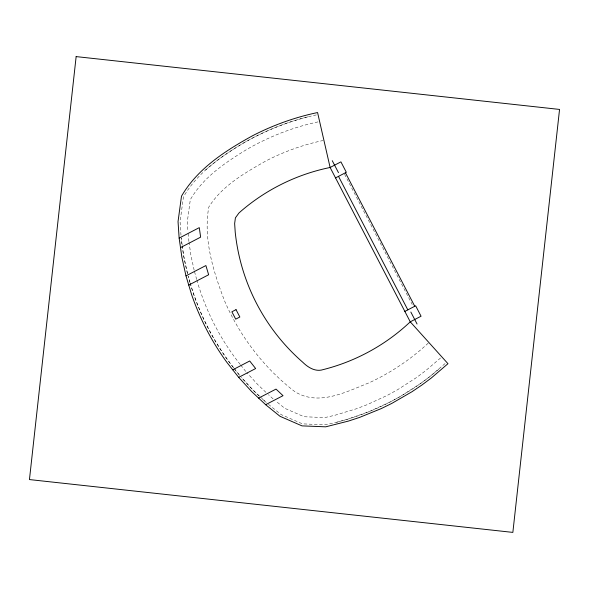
<?xml version="1.0" encoding="UTF-8"?>
<svg xmlns="http://www.w3.org/2000/svg" width="589" height="589" viewBox="0 0 589 589"><rect width="100%" height="100%" fill="white"/><g stroke="black" fill="none" stroke-linecap="round" stroke-linejoin="round"><path stroke-width="0.44" stroke-dasharray="2.94 2.21" d="M316.337 114.914C290.76 120.384 266.125 130.029 243.463 143.068C220.264 157.145 197.263 172.857 183.437 196.954L180.079 221.67L180.985 235.18M428.24 343.115C410.85 359.334 390.838 372.697 369.281 382.725C346.126 391.81 318.885 406.528 294.912 391.707C264.196 368.162 239.959 336.503 224.615 301.016C213.277 271.448 203.131 239.024 208.764 207.137C221.994 185.859 244.649 173.056 265.86 160.959C283.913 151.66 303.173 144.71 323.052 140.528M440.543 357.987L425.486 370.849L416.43 377.608L397.42 389.822L387.518 395.263L367.006 404.739L356.441 408.751L334.817 415.297L324.863 417.572L304.093 416.747L284.818 408.346L275.843 401.094M268.393 404.304L281.056 414.538L302.459 423.866L325.533 424.787L336.577 422.261L347.782 419.147L369.708 411.387L390.824 401.632L401.021 396.036L420.583 383.461L429.911 376.504L445.328 363.339M317.964 121.908C293.079 127.224 269.114 136.596 247.063 149.282C225.388 162.527 203.293 177.171 190.306 199.715L187.295 221.913L187.95 231.764M273.082 398.863L268.488 394.726M265.919 392.311L258.21 385.059L246.894 372.697M259.705 396.323L253.093 390.109L241.453 377.387M260.367 396.949L266.324 402.545A254.411 254.411 0 0 1 261.575 398.311M240.253 364.466C220.448 339.662 205.649 310.837 196.932 280.327M240.798 365.158L245.701 371.394M233.494 367.484C213.873 342.533 199.111 313.694 190.299 283.199M234.054 368.199L239.664 375.333M344.572 174.241L412.204 304.491M196.682 279.481L194.341 270.984M190.041 282.33L188.215 276.241A254.411 254.411 0 0 0 189.879 282.374M194.149 270.123L190.924 255.479L189.054 242.381M187.56 273.598L183.856 256.76L182.318 245.974M188.929 241.505L188.009 232.662M182.192 245.076L181.162 237.882A254.411 254.411 0 0 0 182.023 245.098M438.908 369.126A251.613 251.613 0 0 1 336.577 422.261M258.924 395.83A254.411 254.411 0 0 1 241.402 377.424M239.642 375.355A254.411 254.411 0 0 1 233.914 368.309M233.354 367.588A254.411 254.411 0 0 1 190.129 283.25M187.501 273.613A254.411 254.411 0 0 1 182.141 245.996M205.583 169.971A251.613 251.613 0 0 1 307.907 116.843"/><path stroke-width="0.88" d="M179.144 238.096L178.04 221.597L181.493 196.174C197.639 168.498 225.329 150.747 252.725 135.661C273.186 125.118 295.037 117.27 317.574 112.551L330.12 167.482L410.261 321.83L447.971 363.693L431.163 378.109L421.761 385.118L412.05 391.685L391.759 403.436L381.23 408.597L359.518 417.439L348.371 421.091L325.724 426.826L302.002 425.876L279.996 416.29L265.646 404.695L251.65 391.538L238.678 377.358L226.802 362.257A256.443 256.443 0 0 1 191.506 294.286L185.984 275.88L181.854 257.121L179.144 238.096L199.281 227.641L200.635 237.153L180.499 247.608M335.531 177.9L346.332 172.297L340.921 161.872L330.12 167.482A197.286 197.286 0 0 0 240.997 211.171L238.884 213.078L235.416 217.842L234.643 223.533L235.225 232.235A200.054 200.054 0 0 0 302.702 362.198C308.04 367.477 315.513 372.174 323.258 369.59A197.286 197.286 0 0 0 410.261 321.83L421.061 316.219L415.65 305.801L404.849 311.404M185.984 275.88L205.885 265.551L208.646 274.754L188.745 285.083M232.736 369.811L249.714 360.998L255.648 368.545L238.678 377.358M258.645 398.112L276.02 389.093L283.022 395.675L265.646 404.695M345.441 172.761L414.759 306.265M332.255 160.687L338.469 172.658M410.835 312.023L417.049 323.994M338.506 176.361L407.824 309.866M76.143 56.603L29.45 479.571L512.857 532.397L559.55 109.429L76.143 56.603M236.027 309.652L231.882 311.802L235.703 319.157L239.848 317L236.027 309.652"/></g></svg>
